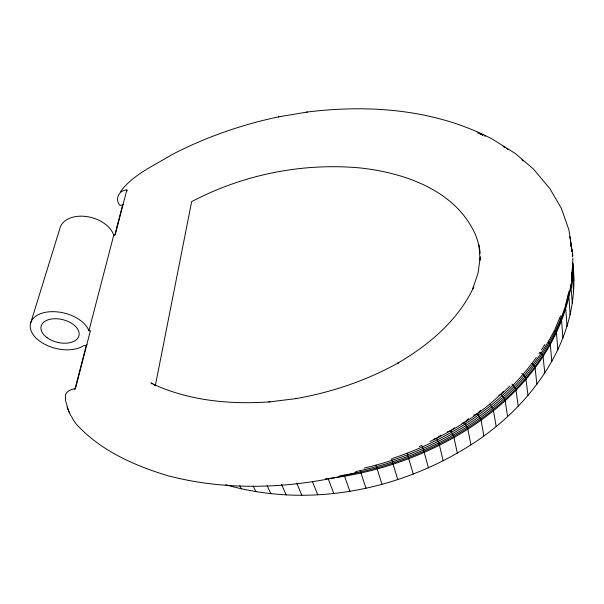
<?xml version="1.0" encoding="UTF-8"?>
<svg xmlns="http://www.w3.org/2000/svg" width="604" height="604" viewBox="0 0 604 604"><rect width="100%" height="100%" fill="white"/><g stroke="black" fill="none" stroke-linecap="round" stroke-linejoin="round"><path stroke-width="0.91" d="M225.647 484.733C308.025 508.515 399.403 490.622 470.954 444.816C531.482 406.386 582.052 338.051 572.803 263.148M572.381 267.217L571.814 277.334M572.433 265.337L572.486 263.45M572.131 276.753L571.731 283.986L570.833 287.564M572.433 271.332L572.894 258.082M339.659 475.854C441.66 460.173 552.72 392.494 571.142 283.518M571.505 283.638C552.773 397.296 434.54 466.009 328.146 478.564L333.778 493.476M571.694 281.872L572.773 263.503L573.8 280.55M480.21 257.289L478.043 273.174L472.547 289.407L473.762 286.93C458.217 320.369 428.916 344.944 397.643 363.238L398.557 362.747C366.711 380.49 331.822 392.29 295.96 398.617M565.133 306.726L568.923 291.46M155.303 385.82L191.649 201.653C242.868 174.677 301.992 162.672 359.682 167.897C404.559 172.699 455.665 190.32 475.408 234.571A137.553 98.701 -15.7 0 1 479.387 247.995M68.139 409.761L65.579 400.611L65.413 394.759C67.044 390.796 71.483 389.135 75.477 388.704L90.411 330.66L88.909 330.781L113.718 235.281L113.091 233.514A28.026 18.543 15.3 0 0 84.688 216.33A28.026 18.543 15.3 0 0 59.826 228.659L30.449 323.759M74.836 389.565L86.259 345.45L87.059 344.824M114.896 234.835L122.612 205.028L123.344 204.379M122.612 205.028L119.826 205.352C114.617 199.237 118.912 190.094 126.848 189.935L115.13 235.084L113.718 235.281M554.925 329.233L560.603 315.869M364.348 468.055C442.151 449.738 517.824 403.11 554.555 330.063L556.488 333.197L557.847 349.897M541.516 349.859L544.823 344.522M392.389 458.481C448.651 439.704 501.524 406.114 536.344 357.402M539.025 353.65L540.097 352.147L542.921 355.439L544.823 373M120.551 191.536C133.167 174.443 153.801 165.881 171.279 154.979L171.762 154.73C205.383 137.282 241.373 124.696 278.421 116.889L278.859 116.806M429.957 441.539C456.601 428.546 482.732 412.698 503.472 391.384M473.589 415.144L477.439 413.612L480.663 410.229M498.896 395.529L501.252 394.329L509.942 385.971M462 423.329L464.431 422.483L468.538 418.632M447.383 431.777L450.773 430.773L454.359 427.753M433.876 439.093L436.518 438.436L441.003 435.046M419.221 446.469L421.751 445.42L423.162 448.493L428.425 467.836M356.873 472.328L353.332 473.438C292.698 488.628 228.282 491.588 167.474 475.62C135.062 465.744 102.589 451.513 78.746 426.749A65.995 47.444 -29.1 0 1 71.385 416.096M355.688 471.596C444.703 453.279 534.48 397.047 564.883 307.625L565.82 309.656L567.005 326.5M306.673 112.14L307.345 112.019C369.897 104.235 436.164 109.437 492.66 139.298L515.318 153.514L533.279 168.871L549.897 188.674L561.35 208.32L568.877 229.777L572.886 255.817M278.421 116.889L307.345 112.019M268.75 401.992L296.685 398.527M325.428 478.798L327.24 478.64M86.259 345.45L83.654 345.669L80.981 347.157A30.374 18.173 13.9 0 1 35.946 337.946A30.374 18.173 13.9 0 1 46.176 312.192A30.374 18.173 13.9 0 1 88.176 329.044L88.909 330.781M269.882 401.856C230.411 404.642 189.648 400.845 153.325 384.227L155.704 385.465L150.977 382.8L151.974 383.993M480.422 134.02L482.958 135.168M477.658 132.812L482.747 135.122M484.65 135.938L485.291 136.278M504.974 147.701L503.789 146.674L505.269 147.693M502.921 146.108L504.491 147.044M506.726 148.576L508.213 149.603M521.781 373.385L524.219 375.597L525.767 377.976L528.002 395.356M511.943 384.038L515.801 388.825L518.232 406.099M521.894 159.818L523.215 161.004M532.056 363.412L534.178 365.684L535.106 367.874L536.873 384.303M559.712 318.376L561.652 321.434L562.913 338.21M501.252 394.329L504.952 399.304L507.594 416.473M548.424 341.69L550.335 344.899L551.814 361.509M489.731 404.212L493.272 409.361L496.133 426.424M477.439 413.612L480.799 418.934L483.902 435.892M464.431 422.483L467.587 427.972L470.954 444.816M571.543 272.865L572.464 274.805L573.506 291.815M568.077 295.922L569.006 297.931L570.123 314.835M450.773 430.773L453.717 436.413L457.341 453.143M436.518 438.436L439.236 444.204L443.14 460.829M67.044 406.915L70.736 415.665M239.811 485.654L241.404 488.908M253.197 486.031L255.9 491.724M267.127 485.593L270.849 493.747M281.532 484.31L286.19 494.948M296.753 483.14L301.849 495.31M312.517 481.728L317.734 494.819M407.179 453.242L413.272 474.102M68.199 409.905L69.294 412.781M349.882 491.271L344.212 475.22M365.971 488.213L360.233 470.72M391.52 458.791L397.749 479.614M381.954 484.325L376.043 465.193M126.848 189.935L127.142 190.902M570.946 285.284L572.29 303.253M569.897 236.67L570.244 239.154M570.478 240.807L571.414 247.036M571.082 245.133L571.331 246.915M571.709 249.588L571.958 251.37M572.32 253.967L572.668 256.436M571.663 248.833L572.033 251.536M570.523 241.562L570.78 243.359M571.029 245.156L571.278 246.953M571.648 249.648L571.897 251.453M572.32 263.231L572.569 265.028M572.939 267.715L573.188 269.512M478.995 245.103L480.067 260.301M572.313 254.963L572.426 256.783M479.561 248.923A137.553 98.701 -15.7 0 1 480.203 253.31M480.52 256.874A137.553 98.701 -15.7 0 1 480.648 259.577M47.036 337.659A19.494 11.657 13.9 0 0 78.694 336.503A19.494 11.657 13.9 0 0 54.413 318.738A19.494 11.657 13.9 0 0 47.036 337.659"/></g></svg>
